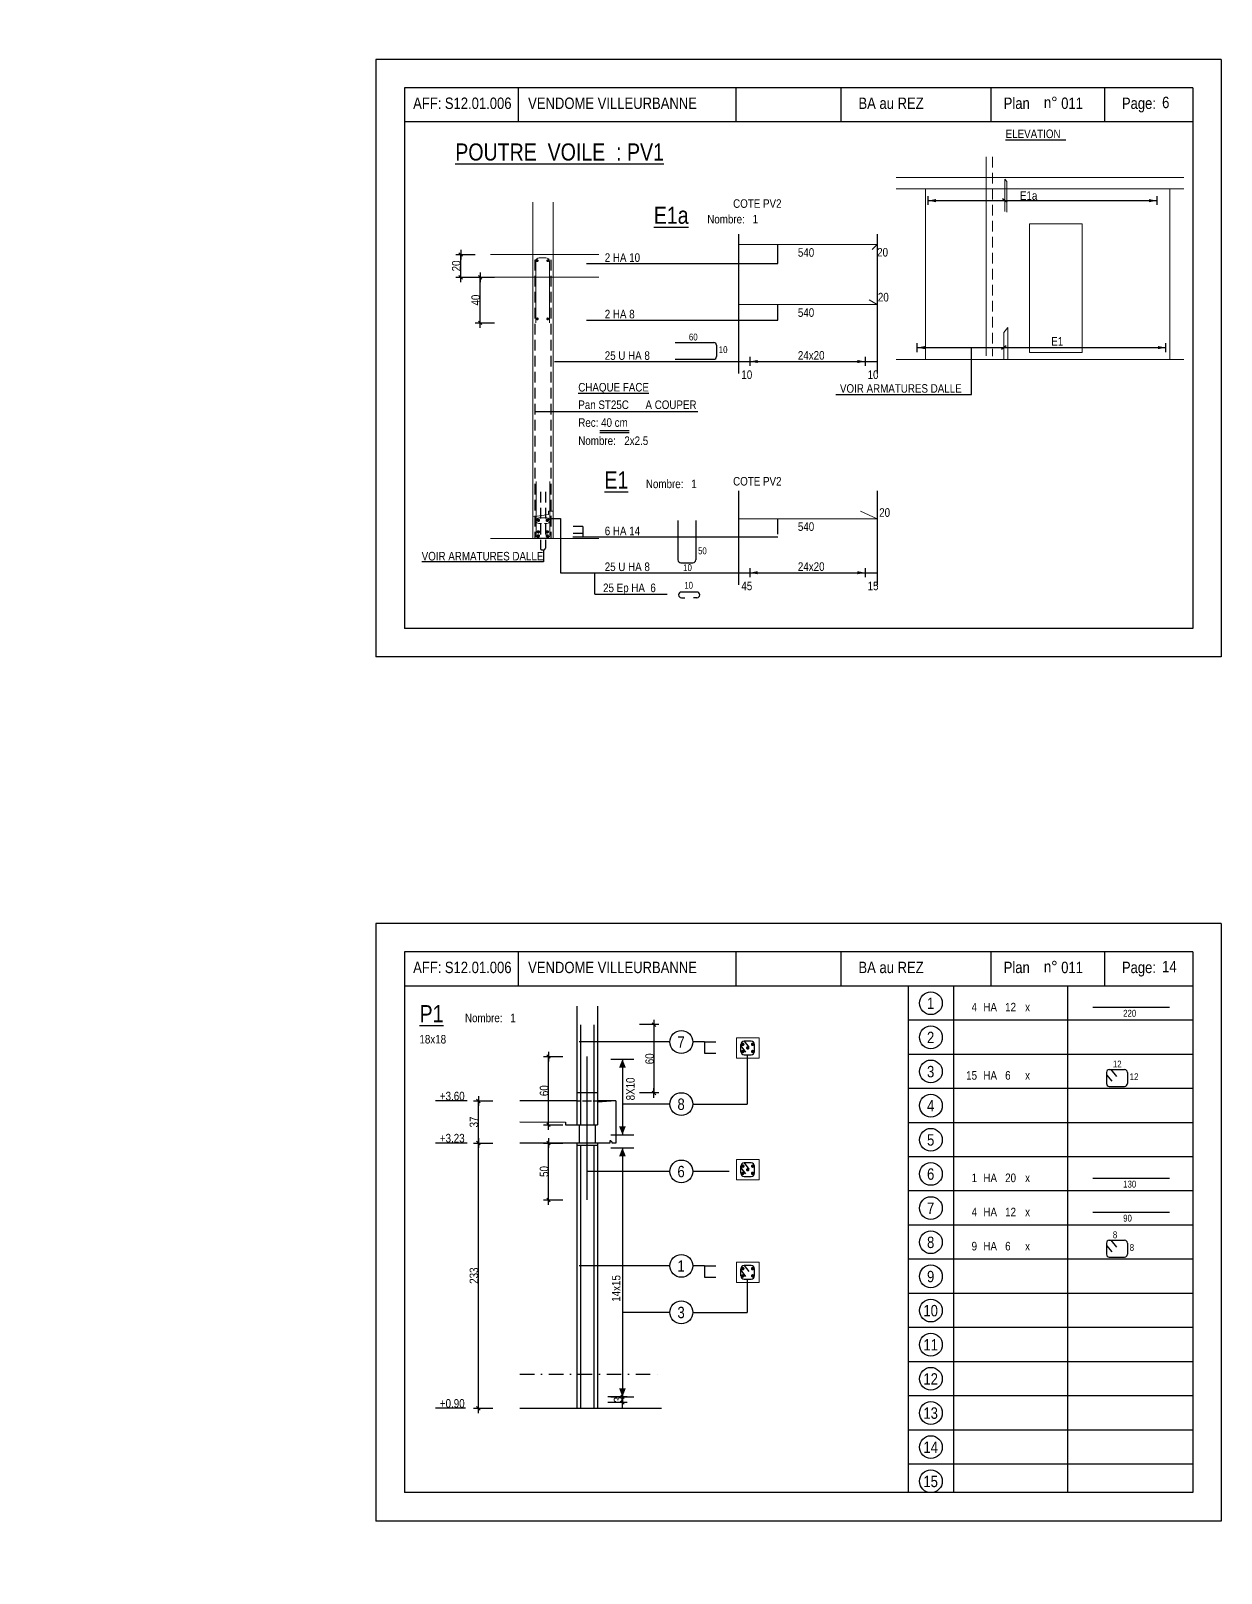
# Model space of a CAD drawing. Header units: metres. Extents: x -9927 to 45032, y -190416 to 12166.
# Drawn here: x -195 to 1897, y -85560 to -82850 of the extents above; entities that cross this region are included whole.
import ezdxf
from ezdxf.enums import TextEntityAlignment as Align

# ---------------------------------------------------------------- set-up
doc = ezdxf.new("R2010")
doc.units = ezdxf.units.M
doc.header["$PDMODE"] = 65
for name, pattern in [('CACHE2', [0.1875, 0.125, -0.0625]), ('CONTINU', [0]), ('INTERROMPU2', [9.525, 6.35, -3.175]), ('TIRETPTX2', [50.8, 25.4, -12.7, 0, -12.7])]:
    doc.linetypes.add(name, pattern=pattern)
for name, color, linetype in [('01_cote_gen', 4, 'Continuous'), ('01_fenetres', 171, 'Continuous'), ('01_linteaux', 3, 'Continuous'), ('01_murs_sup', 6, 'INTERROMPU2'), ('01_poch_murs', 251, 'Continuous'), ('01_sem', 42, 'Continuous'), ('01_texte', 230, 'Continuous'), ('AA_COTES', 2, 'Continuous')]:
    doc.layers.add(name, color=color, linetype=linetype)
doc.styles.add('ARIAL NA', font='ARIALN.TTF')
doc.styles.add('STYLE2', font='ARIALN.TTF')
doc.dimstyles.new('JB25', dxfattribs={"dimscale": 0.1, "dimtxt": 150, "dimasz": 17, "dimexe": 0.1, "dimexo": 0.1, "dimgap": 0.09, "dimtad": 1, "dimdec": 1, "dimlfac": 0.5, "dimdsep": 46, "dimtxsty": 'STYLE2', "dimblk1": 'BOND_G', "dimblk2": 'BOND_D', "dimsah": 1, "dimcen": 1.5, "dimdle": 0.01, "dimse1": 1, "dimse2": 1, "dimclrd": 4, "dimclre": 2, "dimclrt": 5, "dimadec": 0, "dimazin": 0, "dimtfac": 2.333333, "dimtdec": 1, "dimtix": 1, "dimtmove": 2, "dimatfit": 3, "dimldrblk": 'BOND_G', "dimfxl": 1, "dimtolj": 1, "dimtzin": 0, "dimarcsym": 0})

# ---------------------------------------------------------------- blocks, each defined once
blk = doc.blocks.new('BOND_G')
at = {"layer": 'AA_COTES', "color": 0}
for p, q in [((5, 0), (-5, 0)), ((1.8, 1.8), (-1.8, -1.8)), ((0, -5), (0, 15))]:
    blk.add_line(p, q, dxfattribs=at)
blk = doc.blocks.new('BOND_D')
at = {"layer": 'AA_COTES', "color": 0}
for p, q in [((5, 0), (-5, 0)), ((-1.8, -1.8), (1.8, 1.8)), ((0, 5), (0, -15))]:
    blk.add_line(p, q, dxfattribs=at)
blk = doc.blocks.new('*D761')
at = {"layer": '01_cote_gen', "color": 4, "linetype": 'Continuous', "lineweight": -2, "transparency": 16777216}
blk.add_line((594.6, -83361.8), (594.6, -83285.2), dxfattribs=at)
at = {"layer": 'DEFPOINTS', "color": 0, "linetype": 'Continuous', "lineweight": 0, "transparency": 16777216}
for p in [(594.6, -83283.5), (668.9, -83283.5), (674.4, -83363.5)]:
    blk.add_point(p, dxfattribs=at)
at = {"layer": '01_cote_gen', "color": 4, "linetype": 'Continuous', "lineweight": -2, "transparency": 16777216, "xscale": 1.7, "yscale": 1.7, "zscale": 1.7}
for name, p, rotation in [('BOND_D', (594.6, -83283.5), 90), ('BOND_G', (594.6, -83363.5), 270)]:
    blk.add_blockref(name, p, dxfattribs=dict(at, rotation=rotation))
at = {"layer": '01_cote_gen', "color": 5, "linetype": 'Continuous', "lineweight": 0, "transparency": 16777216, "insert": (586.9, -83323.5), "char_height": 15, "attachment_point": 5, "rotation": 90, "style": 'STYLE2'}
blk.add_mtext('\\A1;40', dxfattribs=at)
blk = doc.blocks.new('*D762')
at = {"layer": '01_cote_gen', "color": 4, "linetype": 'Continuous', "lineweight": -2, "transparency": 16777216}
blk.add_line((560.5, -83281.8), (560.5, -83245.2), dxfattribs=at)
at = {"layer": 'DEFPOINTS', "color": 0, "linetype": 'Continuous', "lineweight": 0, "transparency": 16777216}
for p in [(560.5, -83243.5), (636.1, -83243.5), (636.1, -83283.5)]:
    blk.add_point(p, dxfattribs=at)
at = {"layer": '01_cote_gen', "color": 4, "linetype": 'Continuous', "lineweight": -2, "transparency": 16777216, "xscale": 1.7, "yscale": 1.7, "zscale": 1.7}
for name, p, rotation in [('BOND_D', (560.5, -83243.5), 90), ('BOND_G', (560.5, -83283.5), 270)]:
    blk.add_blockref(name, p, dxfattribs=dict(at, rotation=rotation))
at = {"layer": '01_cote_gen', "color": 5, "linetype": 'Continuous', "lineweight": 0, "transparency": 16777216, "insert": (552.8, -83263.5), "char_height": 15, "attachment_point": 5, "rotation": 90, "style": 'STYLE2'}
blk.add_mtext('\\A1;20', dxfattribs=at)
blk = doc.blocks.new('*D780')
at = {"layer": '01_cote_gen', "color": 4, "linetype": 'Continuous', "lineweight": -2, "transparency": 16777216}
blk.add_line((591.5, -85268.9), (591.5, -84806.3), dxfattribs=at)
at = {"layer": 'DEFPOINTS', "color": 0, "linetype": 'Continuous', "lineweight": 0, "transparency": 16777216}
for p in [(591.5, -84804.6), (730.7, -84804.6), (857, -85270.6)]:
    blk.add_point(p, dxfattribs=at)
at = {"layer": '01_cote_gen', "color": 4, "linetype": 'Continuous', "lineweight": -2, "transparency": 16777216, "xscale": 1.7, "yscale": 1.7, "zscale": 1.7}
for name, p, rotation in [('BOND_D', (591.5, -84804.6), 90), ('BOND_G', (591.5, -85270.6), 270)]:
    blk.add_blockref(name, p, dxfattribs=dict(at, rotation=rotation))
at = {"layer": '01_cote_gen', "color": 5, "linetype": 'Continuous', "lineweight": 0, "transparency": 16777216, "insert": (583.8, -85037.6), "char_height": 15, "attachment_point": 5, "rotation": 90, "style": 'STYLE2'}
blk.add_mtext('\\A1;233', dxfattribs=at)
blk = doc.blocks.new('*D781')
at = {"layer": '01_cote_gen', "color": 4, "linetype": 'Continuous', "lineweight": -2, "transparency": 16777216}
blk.add_line((591.5, -84802.9), (591.5, -84732.3), dxfattribs=at)
at = {"layer": 'DEFPOINTS', "color": 0, "linetype": 'Continuous', "lineweight": 0, "transparency": 16777216}
for p in [(591.5, -84730.6), (679, -84730.6), (679, -84804.6)]:
    blk.add_point(p, dxfattribs=at)
at = {"layer": '01_cote_gen', "color": 4, "linetype": 'Continuous', "lineweight": -2, "transparency": 16777216, "xscale": 1.7, "yscale": 1.7, "zscale": 1.7}
for name, p, rotation in [('BOND_D', (591.5, -84730.6), 90), ('BOND_G', (591.5, -84804.6), 270)]:
    blk.add_blockref(name, p, dxfattribs=dict(at, rotation=rotation))
at = {"layer": '01_cote_gen', "color": 5, "linetype": 'Continuous', "lineweight": 0, "transparency": 16777216, "insert": (583.8, -84767.6), "char_height": 15, "attachment_point": 5, "rotation": 90, "style": 'STYLE2'}
blk.add_mtext('\\A1;37', dxfattribs=at)
blk = doc.blocks.new('*D782')
at = {"layer": '01_cote_gen', "color": 4, "linetype": 'Continuous', "lineweight": -2, "transparency": 16777216}
blk.add_line((844.7, -85252.3), (844.7, -85258.9), dxfattribs=at)
at = {"layer": 'DEFPOINTS', "color": 0, "linetype": 'Continuous', "lineweight": 0, "transparency": 16777216}
for p in [(837.9, -85250.6), (794.8, -85260.6), (844.7, -85260.6)]:
    blk.add_point(p, dxfattribs=at)
at = {"layer": '01_cote_gen', "color": 4, "linetype": 'Continuous', "lineweight": -2, "transparency": 16777216, "xscale": 1.7, "yscale": 1.7, "zscale": 1.7}
for name, p, rotation in [('BOND_G', (844.7, -85250.6), 90), ('BOND_D', (844.7, -85260.6), 270)]:
    blk.add_blockref(name, p, dxfattribs=dict(at, rotation=rotation))
at = {"layer": '01_cote_gen', "color": 5, "linetype": 'Continuous', "lineweight": 0, "transparency": 16777216, "insert": (837, -85255.6), "char_height": 15, "attachment_point": 5, "rotation": 90, "style": 'STYLE2'}
blk.add_mtext('\\A1;3', dxfattribs=at)
blk = doc.blocks.new('*D783')
at = {"layer": '01_cote_gen', "color": 4, "linetype": 'Continuous', "lineweight": -2, "transparency": 16777216}
blk.add_line((714.7, -84902.9), (714.7, -84806.3), dxfattribs=at)
at = {"layer": 'DEFPOINTS', "color": 0, "linetype": 'Continuous', "lineweight": 0, "transparency": 16777216}
for p in [(714.7, -84804.6), (753.2, -84804.6), (746.4, -84904.6)]:
    blk.add_point(p, dxfattribs=at)
at = {"layer": '01_cote_gen', "color": 4, "linetype": 'Continuous', "lineweight": -2, "transparency": 16777216, "xscale": 1.7, "yscale": 1.7, "zscale": 1.7}
for name, p, rotation in [('BOND_D', (714.7, -84804.6), 90), ('BOND_G', (714.7, -84904.6), 270)]:
    blk.add_blockref(name, p, dxfattribs=dict(at, rotation=rotation))
at = {"layer": '01_cote_gen', "color": 5, "linetype": 'Continuous', "lineweight": 0, "transparency": 16777216, "insert": (707.1, -84854.6), "char_height": 15, "attachment_point": 5, "rotation": 90, "style": 'STYLE2'}
blk.add_mtext('\\A1;50', dxfattribs=at)
blk = doc.blocks.new('*D784')
at = {"layer": '01_cote_gen', "color": 4, "linetype": 'Continuous', "lineweight": -2, "transparency": 16777216}
blk.add_line((714.7, -84770.9), (714.7, -84654.3), dxfattribs=at)
at = {"layer": 'DEFPOINTS', "color": 0, "linetype": 'Continuous', "lineweight": 0, "transparency": 16777216}
for p in [(714.7, -84652.6), (782.8, -84652.6), (777.8, -84772.6)]:
    blk.add_point(p, dxfattribs=at)
at = {"layer": '01_cote_gen', "color": 4, "linetype": 'Continuous', "lineweight": -2, "transparency": 16777216, "xscale": 1.7, "yscale": 1.7, "zscale": 1.7}
for name, p, rotation in [('BOND_D', (714.7, -84652.6), 90), ('BOND_G', (714.7, -84772.6), 270)]:
    blk.add_blockref(name, p, dxfattribs=dict(at, rotation=rotation))
at = {"layer": '01_cote_gen', "color": 5, "linetype": 'Continuous', "lineweight": 0, "transparency": 16777216, "insert": (707.1, -84712.6), "char_height": 15, "attachment_point": 5, "rotation": 90, "style": 'STYLE2'}
blk.add_mtext('\\A1;60', dxfattribs=at)
blk = doc.blocks.new('*D785')
at = {"layer": '01_cote_gen', "color": 4, "linetype": 'Continuous', "lineweight": -2, "transparency": 16777216}
blk.add_line((900.1, -84598.3), (900.1, -84714.9), dxfattribs=at)
at = {"layer": 'DEFPOINTS', "color": 0, "linetype": 'Continuous', "lineweight": 0, "transparency": 16777216}
for p in [(821.5, -84596.6), (827.8, -84716.6), (900.1, -84716.6)]:
    blk.add_point(p, dxfattribs=at)
at = {"layer": '01_cote_gen', "color": 4, "linetype": 'Continuous', "lineweight": -2, "transparency": 16777216, "xscale": 1.7, "yscale": 1.7, "zscale": 1.7}
for name, p, rotation in [('BOND_G', (900.1, -84596.6), 90), ('BOND_D', (900.1, -84716.6), 270)]:
    blk.add_blockref(name, p, dxfattribs=dict(at, rotation=rotation))
at = {"layer": '01_cote_gen', "color": 5, "linetype": 'Continuous', "lineweight": 0, "transparency": 16777216, "insert": (892.5, -84656.6), "char_height": 15, "attachment_point": 5, "rotation": 90, "style": 'STYLE2'}
blk.add_mtext('\\A1;60', dxfattribs=at)
blk = doc.blocks.new('*D1681')
at = {"layer": '01_poch_murs', "color": 4, "lineweight": -2, "transparency": 16777216}
blk.add_line((-184.6, 82.3), (-158, 82.3), dxfattribs=at)
at = {"layer": 'DEFPOINTS', "color": 0, "lineweight": 0, "transparency": 16777216}
for p in [(-156.3, 82.3), (-186.3, 0), (-156.3, -170313.1)]:
    blk.add_point(p, dxfattribs=at)
at = {"layer": '01_poch_murs', "color": 4, "lineweight": -2, "transparency": 16777216, "xscale": 1.7, "yscale": 1.7, "zscale": 1.7, "rotation": 180}
blk.add_blockref('BOND_G', (-186.3, 82.3), dxfattribs=at)
at = {"layer": '01_poch_murs', "color": 4, "lineweight": -2, "transparency": 16777216, "xscale": 1.7, "yscale": 1.7, "zscale": 1.7}
blk.add_blockref('BOND_D', (-156.3, 82.3), dxfattribs=at)
at = {"layer": '01_poch_murs', "color": 5, "transparency": 16777216, "insert": (-171.3, 90), "char_height": 15, "attachment_point": 5, "style": 'STYLE2'}
blk.add_mtext('\\A1;15', dxfattribs=at)

msp = doc.modelspace()

# ---------------------------------------------------------------- linework, layer by layer
at = {"layer": '01_cote_gen', "color": 5, "linetype": 'Continuous', "lineweight": 0}
msp.add_line((1483.78, -83071.55), (1483.78, -83421.34), dxfattribs=at)
at = {"layer": '01_cote_gen', "color": 5, "linetype": 'CACHE2', "lineweight": 0, "ltscale": 150}
msp.add_line((1494.93, -83071.55), (1494.93, -83421.82), dxfattribs=at)
at = {"layer": '01_fenetres', "ltscale": 30}
for p, q in [((461.67, -82950.51), (461.67, -83900.51)), ((1846.67, -82950.51), (461.67, -82950.51)), ((661.67, -82950.51), (661.67, -83010.51)), ((1044.17, -82950.51), (1044.17, -83010.51)), ((1228.43, -82950.51), (1228.43, -83010.51)), ((1492.53, -83010.51), (1492.53, -82950.51)), ((1692.53, -83010.51), (1692.53, -82950.51)), ((1846.67, -82950.51), (1846.67, -83900.51)), ((1846.67, -83010.51), (461.67, -83010.51)), ((1846.67, -83900.51), (461.67, -83900.51)), ((461.67, -84468.86), (461.67, -85418.86)), ((461.67, -84468.86), (461.67, -85418.86)), ((461.67, -84468.86), (461.67, -85418.86)), ((1846.67, -84468.86), (461.67, -84468.86)), ((661.67, -84468.86), (661.67, -84528.86)), ((1044.17, -84468.86), (1044.17, -84528.86)), ((1228.43, -84468.86), (1228.43, -84528.86)), ((1492.53, -84528.86), (1492.53, -84468.86)), ((1692.53, -84528.86), (1692.53, -84468.86)), ((1846.67, -84468.86), (1846.67, -85418.86)), ((1846.67, -84528.86), (461.67, -84528.86)), ((1846.67, -85418.86), (461.67, -85418.86))]:
    msp.add_line(p, q, dxfattribs=at)
at = {"layer": '01_linteaux', "linetype": 'Continuous'}
for p, q in [((937.45, -83397.94), (1005.03, -83397.94)), ((1010.03, -83402.94), (1010.03, -83422.56)), ((937.45, -83427.56), (1005.03, -83427.56)), ((942.28, -83710.67), (942.28, -83780.04)), ((973.6, -83710.67), (973.6, -83780.04)), ((947.28, -83785.04), (968.6, -83785.04)), ((975.64, -83836.49), (948.24, -83836.49)), ((948.24, -83846.49), (954.28, -83846.49)), ((975.64, -83846.49), (969.44, -83846.49)), ((1671.44, -84566.1), (1805.75, -84566.1)), ((1695.12, -84680.39), (1695.12, -84700)), ((1700.12, -84675.39), (1727.02, -84675.39)), ((1702.81, -84675.39), (1712.78, -84687.7)), ((1732.02, -84680.39), (1732.02, -84700)), ((1695.12, -84684.53), (1704.31, -84695.87)), ((1700.12, -84705), (1727.02, -84705)), ((1671.44, -84866.34), (1805.75, -84866.34)), ((1671.44, -84926.1), (1805.75, -84926.1)), ((1695.12, -84980.39), (1695.12, -85000)), ((1700.12, -84975.39), (1727.02, -84975.39)), ((1702.81, -84975.39), (1712.78, -84987.7)), ((1732.02, -84980.39), (1732.02, -85000)), ((1695.12, -84984.53), (1704.31, -84995.87)), ((1700.12, -85005), (1727.02, -85005))]:
    msp.add_line(p, q, dxfattribs=at)
at = {"layer": '01_linteaux'}
for p, q in [((764.81, -84564.28), (764.81, -84716.64)), ((800.81, -84564.28), (800.81, -84716.64)), ((770.8, -84596.64), (770.8, -84772.64)), ((794.45, -84596.64), (794.45, -84772.64)), ((764.81, -84730.64), (664.56, -84730.64)), ((832.81, -84730.64), (800.81, -84730.64)), ((768.81, -84772.64), (768.81, -84804.64)), ((796.81, -84772.64), (796.81, -84804.64)), ((764.81, -84804.64), (764.81, -85270.64)), ((800.81, -84808.64), (764.81, -84808.64)), ((771.26, -84810.31), (771.26, -85270.64)), ((794.19, -84810.31), (794.19, -85270.64)), ((800.81, -84804.64), (800.81, -85270.64)), ((664.56, -85270.64), (913.54, -85270.64))]:
    msp.add_line(p, q, dxfattribs=at)
at = {"layer": '01_linteaux', "linetype": 'TIRETPTX2'}
msp.add_line((664.56, -85210.64), (913.54, -85210.64), dxfattribs=at)
at = {"layer": '01_linteaux', "linetype": 'Continuous'}
for centre, start, end in [((1005.03, -83402.94), 0, 90), ((1005.03, -83422.56), 270, 0), ((947.28, -83780.04), 180, 270), ((968.6, -83780.04), 270, 0), ((948.24, -83841.49), 90, 180), ((948.24, -83841.49), 180, 270), ((975.64, -83841.49), 0, 90), ((975.64, -83841.49), 270, 0), ((1700.12, -84680.39), 90, 180), ((1727.02, -84680.39), 0, 90), ((1700.12, -84700), 180, 270), ((1727.02, -84700), 270, 0), ((1700.12, -84980.39), 90, 180), ((1727.02, -84980.39), 0, 90), ((1700.12, -85000), 180, 270), ((1727.02, -85000), 270, 0)]:
    msp.add_arc(centre, 5, start, end, dxfattribs=at)
at = {"layer": '01_murs_sup', "linetype": 'CONTINU', "ltscale": 2}
for p, q in [((782.81, -84904.64), (782.81, -84652.64)), ((764.81, -84716.64), (764.81, -84772.64)), ((800.81, -84716.64), (764.81, -84716.64)), ((800.81, -84716.64), (800.81, -84772.64)), ((832.81, -84730.64), (800.81, -84732.64)), ((832.81, -84730.64), (832.81, -84804.64)), ((664.56, -84767.07), (744.81, -84768.15)), ((744.81, -84768.15), (744.81, -84772.64)), ((744.81, -84772.64), (800.81, -84772.64)), ((822.81, -84804.64), (664.56, -84804.64)), ((822.81, -84800.64), (822.81, -84804.64)), ((832.81, -84804.64), (826.81, -84804.64))]:
    msp.add_line(p, q, dxfattribs=at)
at = {"layer": '01_murs_sup', "color": 2}
msp.add_line((764.81, -84730.64), (800.81, -84730.64), dxfattribs=at)
at = {"layer": '01_murs_sup', "linetype": 'CONTINU', "ltscale": 2}
msp.add_arc((822.81, -84804.64), 4, 0, 90, dxfattribs=at)
at = {"layer": '01_sem', "color": 2, "lineweight": 0, "ltscale": 7}
for p, q in [((1325.38, -83107.89), (1831.32, -83107.89)), ((1516.38, -83110.98), (1516.38, -83167.64)), ((1516.38, -83110.98), (1519.92, -83115.21)), ((1325.38, -83127.89), (1831.32, -83127.89)), ((1377.28, -83127.89), (1377.28, -83427.89)), ((1519.92, -83115.21), (1519.92, -83169.13)), ((1806.23, -83127.89), (1806.23, -83427.89)), ((686.99, -83151.33), (686.99, -83742.18)), ((722.99, -83151.33), (722.99, -83742.18)), ((1560.14, -83415.48), (1560.14, -83189.56)), ((1560.14, -83189.56), (1652.64, -83189.56)), ((1652.64, -83189.56), (1652.64, -83415.48)), ((612.95, -83243.5), (802.94, -83243.5)), ((1048.87, -83225.87), (1292.35, -83225.87)), ((1292.35, -83225.87), (1283.33, -83234.78)), ((692.28, -83255.11), (692.28, -83363.5)), ((710.28, -83249.11), (698.28, -83249.11)), ((716.28, -83255.11), (716.28, -83363.5)), ((612.95, -83283.5), (802.94, -83283.5)), ((1292.35, -83331.46), (1278.28, -83322.78)), ((1048.87, -83331.46), (1292.35, -83331.46)), ((1514.72, -83380.4), (1522, -83371.69)), ((1514.72, -83427.44), (1514.72, -83380.4)), ((1522, -83427.89), (1522, -83371.69)), ((1325.38, -83427.89), (1831.32, -83427.89)), ((1560.14, -83415.48), (1652.64, -83415.48)), ((692.99, -83642.18), (692.99, -83736.68)), ((716.99, -83642.18), (716.99, -83736.68)), ((686.99, -83704.18), (714.99, -83700.18)), ((697.99, -83706.11), (711.99, -83706.11)), ((714.99, -83694.18), (722.99, -83694.18)), ((714.99, -83694.18), (714.99, -83700.18)), ((1048.87, -83707.59), (1292.35, -83707.59)), ((1292.35, -83707.59), (1263.03, -83694.25)), ((697.99, -83716.11), (702.58, -83716.11)), ((711.99, -83716.11), (707.74, -83716.11)), ((612.95, -83742.18), (802.94, -83742.18)), ((629.57, -83742.18), (781.87, -83742.18)), ((697.99, -83741.68), (711.99, -83741.68)), ((1084.85, -84619.46), (1044.85, -84619.47)), ((1084.85, -84619.46), (1044.85, -84619.47)), ((1044.85, -84655.47), (1044.85, -84619.47)), ((1044.85, -84655.47), (1044.85, -84619.47)), ((1084.85, -84655.47), (1084.85, -84619.46)), ((1044.85, -84655.47), (1084.85, -84655.47)), ((1044.85, -84655.47), (1084.85, -84655.47)), ((1044.85, -84869.52), (1044.85, -84833.52)), ((1084.85, -84833.52), (1044.85, -84833.52)), ((1044.85, -84869.52), (1044.85, -84833.52)), ((1084.85, -84833.52), (1044.85, -84833.52)), ((1084.85, -84869.52), (1084.85, -84833.52)), ((1044.85, -84869.52), (1084.85, -84869.52)), ((1044.85, -84869.52), (1084.85, -84869.52)), ((1044.85, -85049.64), (1044.85, -85013.64)), ((1084.85, -85013.64), (1044.85, -85013.64)), ((1044.85, -85049.64), (1044.85, -85013.64)), ((1084.85, -85013.64), (1044.85, -85013.64)), ((1084.85, -85049.64), (1084.85, -85013.64)), ((1044.85, -85049.64), (1084.85, -85049.64)), ((1044.85, -85049.64), (1084.85, -85049.64))]:
    msp.add_line(p, q, dxfattribs=at)
at = {"layer": '01_sem', "color": 2, "lineweight": 0, "ltscale": 7, "flags": 128}
for points, const_width in [([(695.11, -83252.99, -1), (695.11, -83255.49, -1)], 2.5), ([(713.45, -83252.99, 1), (713.45, -83255.49, 1)], 2.5), ([(695.11, -83355.27, -1), (695.11, -83357.77, -1)], 2.5), ([(713.45, -83355.27, 1), (713.45, -83357.77, 1)], 2.5), ([(695.51, -83710.42, 1), (698.51, -83710.42, 1)], 3), ([(711.15, -83710.42, 1), (714.15, -83710.42, 1)], 3), ([(695.51, -83730.75, 1), (698.51, -83730.75, 1)], 3), ([(695.51, -83737.83, 1), (698.51, -83737.83, 1)], 3), ([(711.15, -83730.75, 1), (714.15, -83730.75, 1)], 3), ([(711.15, -83737.83, 1), (714.15, -83737.83, 1)], 3)]:
    msp.add_lwpolyline(points, format="xyb", close=True, dxfattribs=dict(at, const_width=const_width))
at = {"layer": '01_sem', "color": 2, "lineweight": 0, "ltscale": 7}
for centre, radius, start, end in [((698.28, -83255.11), 6, 90, 180), ((710.28, -83255.11), 6, 0, 90), ((697.99, -83711.11), 5, 90, 180), ((711.99, -83711.11), 5, 0, 90), ((697.99, -83711.11), 5, 180, 270), ((711.99, -83711.11), 5, 270, 0), ((697.99, -83736.68), 5, 180, 270), ((711.99, -83736.68), 5, 270, 0)]:
    msp.add_arc(centre, radius, start, end, dxfattribs=at)
at = {"layer": '01_texte', "ltscale": 30}
for p, q in [((411.67, -82900.51), (411.67, -83950.51)), ((1896.67, -82900.51), (411.67, -82900.51)), ((1896.67, -82900.51), (1896.67, -83950.51)), ((1381.55, -83140.74), (1381.55, -83156.38)), ((1381.55, -83148.8), (1783.49, -83148.8)), ((1520.52, -83152.11), (1512.25, -83145.49)), ((1783.49, -83140.74), (1783.49, -83156.38)), ((1048.87, -83207.93), (1048.87, -83452.56)), ((1292.35, -83207.93), (1292.35, -83452.56)), ((1117.88, -83259.28), (1117.88, -83225.87)), ((781.47, -83259.28), (1117.88, -83259.28)), ((1117.88, -83358.56), (1117.88, -83331.46)), ((781.47, -83358.56), (1117.88, -83358.56)), ((1362.65, -83415.05), (1362.65, -83399.41)), ((1362.65, -83406.99), (1799.7, -83406.99)), ((1458.2, -83489.29), (1458.2, -83406.99)), ((1518.86, -83403.68), (1510.58, -83410.3)), ((1799.7, -83415.05), (1799.7, -83399.41)), ((725.05, -83431.41), (1292.35, -83431.41)), ((1068.59, -83423.35), (1068.59, -83438.99)), ((1271.26, -83423.35), (1271.26, -83438.99)), ((1219.4, -83489.29), (1458.2, -83489.29)), ((1048.87, -83658.41), (1048.87, -83823.69)), ((1292.35, -83658.41), (1292.35, -83823.69)), ((716.99, -83707.15), (736.16, -83707.15)), ((736.16, -83707.15), (736.16, -83802.55)), ((1117.88, -83734.69), (1117.88, -83707.59)), ((775.31, -83721.15), (757.95, -83721.15)), ((775.31, -83733.56), (757.95, -83733.56)), ((775.31, -83721.15), (775.31, -83739.58)), ((706.29, -83762.24), (706.29, -83783.46)), ((706.29, -83762.24), (706.29, -83783.46)), ((757.53, -83739.58), (1117.88, -83739.58)), ((706.29, -83783.46), (492.5, -83783.46)), ((736.16, -83802.55), (1292.35, -83802.55)), ((796.48, -83840.04), (796.48, -83802.55)), ((1068.59, -83794.49), (1068.59, -83810.13)), ((1271.26, -83794.49), (1271.26, -83810.13)), ((796.48, -83840.04), (923.32, -83840.04)), ((1896.67, -83950.51), (411.67, -83950.51)), ((1896.67, -84418.86), (411.67, -84418.86)), ((411.67, -84418.86), (411.67, -85468.86)), ((1896.67, -84418.86), (1896.67, -85468.86)), ((1896.67, -84418.86), (1896.67, -85468.86)), ((1346.67, -84528.86), (1346.67, -85418.86)), ((1426.67, -84528.86), (1426.67, -85418.86)), ((1626.67, -84528.86), (1626.67, -85418.86)), ((1846.67, -84588.86), (1346.67, -84588.86)), ((1070.85, -84625.46), (1058.85, -84625.46)), ((1058.85, -84625.46), (1066.85, -84636.19)), ((824.54, -84656.96), (864.86, -84656.96)), ((844.7, -84656.96), (844.7, -84790.28)), ((1052.85, -84643.47), (1052.85, -84631.46)), ((1052.85, -84634.02), (1060.85, -84644.75)), ((1058.85, -84649.47), (1070.85, -84649.47)), ((1076.85, -84643.47), (1076.85, -84631.46)), ((1846.67, -84648.86), (1346.67, -84648.86)), ((1846.67, -84708.86), (1346.67, -84708.86)), ((824.54, -84790.28), (864.86, -84790.28)), ((1846.67, -84768.86), (1346.67, -84768.86)), ((824.54, -84812.79), (864.86, -84812.79)), ((844.7, -84812.79), (844.7, -85257.51)), ((844.7, -84812.79), (844.7, -85101.68)), ((1052.85, -84857.52), (1052.85, -84845.52)), ((1070.85, -84839.52), (1058.85, -84839.52)), ((1058.85, -84839.52), (1066.85, -84850.25)), ((1076.85, -84857.52), (1076.85, -84845.52)), ((1846.67, -84828.86), (1346.67, -84828.86)), ((1052.85, -84848.07), (1060.85, -84858.8)), ((1058.85, -84863.52), (1070.85, -84863.52)), ((1846.67, -84888.86), (1346.67, -84888.86)), ((1846.67, -84948.86), (1346.67, -84948.86)), ((1846.67, -85008.86), (1346.67, -85008.86)), ((1052.85, -85037.64), (1052.85, -85025.64)), ((1052.85, -85028.19), (1060.85, -85038.92)), ((1070.85, -85019.64), (1058.85, -85019.64)), ((1058.85, -85019.64), (1066.85, -85030.37)), ((1076.85, -85037.64), (1076.85, -85025.64)), ((1058.85, -85043.64), (1070.85, -85043.64)), ((1846.67, -85068.86), (1346.67, -85068.86)), ((1846.67, -85128.86), (1346.67, -85128.86)), ((1846.67, -85188.86), (1346.67, -85188.86)), ((824.54, -85250.64), (864.86, -85250.64)), ((1846.67, -85248.86), (1346.67, -85248.86)), ((1846.67, -85308.86), (1346.67, -85308.86)), ((1846.67, -85368.86), (1346.67, -85368.86)), ((1896.67, -85468.86), (411.67, -85468.86))]:
    msp.add_line(p, q, dxfattribs=at)
at = {"layer": '01_texte', "linetype": 'CACHE2', "ltscale": 150}
for p, q in [((690.99, -83252.48), (690.99, -83742.18)), ((718.99, -83252.48), (718.99, -83742.18)), ((700.46, -83660.4), (700.46, -83759.24)), ((709.29, -83660.4), (709.29, -83759.24)), ((703.46, -83762.24), (706.29, -83762.24))]:
    msp.add_line(p, q, dxfattribs=at)
at = {"layer": '01_texte'}
for p, q in [((690.99, -83518.99), (977.01, -83518.99)), ((856.47, -83553.18), (804.71, -83553.18)), ((856.47, -83556.48), (804.71, -83556.48)), ((928.16, -84627.06), (768.41, -84627.06)), ((988.63, -84627.06), (968.16, -84627.06)), ((988.63, -84627.06), (988.63, -84646.83)), ((988.63, -84627.06), (1008.64, -84627.06)), ((988.63, -84646.83), (1008.64, -84646.83)), ((1064.06, -84649.47), (1064.06, -84736.12)), ((571.64, -84730.64), (516.05, -84730.64)), ((928.16, -84736.12), (846.3, -84736.12)), ((968.16, -84736.12), (1064.06, -84736.12)), ((571.64, -84804.64), (516.05, -84804.64)), ((928.16, -84854.46), (782.81, -84854.46)), ((1032.03, -84854.46), (968.16, -84854.46)), ((928.16, -85020.42), (768.41, -85020.42)), ((988.63, -85020.42), (968.16, -85020.42)), ((988.63, -85020.42), (988.63, -85040.19)), ((988.63, -85020.42), (1008.64, -85020.42)), ((988.63, -85040.19), (1008.64, -85040.19)), ((1064.06, -85045.06), (1064.06, -85102.08)), ((928.16, -85102.08), (846.3, -85102.08)), ((968.16, -85102.08), (1064.06, -85102.08)), ((568.9, -85270.64), (516.05, -85270.64))]:
    msp.add_line(p, q, dxfattribs=at)
at = {"layer": '01_texte', "ltscale": 30, "const_width": 3, "flags": 128}
for points in [[(1057.78, -84631.17, -1), (1054.78, -84631.17, -1)], [(1071.91, -84631.17, 1), (1074.91, -84631.17, 1)], [(1057.78, -84643.77, 1), (1054.78, -84643.77, 1)], [(1066.35, -84637.47, -1), (1063.35, -84637.47, -1)], [(1071.91, -84643.77, -1), (1074.91, -84643.77, -1)], [(1057.78, -84845.22, -1), (1054.78, -84845.22, -1)], [(1071.91, -84845.22, 1), (1074.91, -84845.22, 1)], [(1057.78, -84857.82, 1), (1054.78, -84857.82, 1)], [(1066.35, -84851.52, -1), (1063.35, -84851.52, -1)], [(1071.91, -84857.82, -1), (1074.91, -84857.82, -1)], [(1057.78, -85025.34, -1), (1054.78, -85025.34, -1)], [(1057.78, -85037.94, 1), (1054.78, -85037.94, 1)], [(1071.91, -85025.34, 1), (1074.91, -85025.34, 1)], [(1071.91, -85037.94, -1), (1074.91, -85037.94, -1)]]:
    msp.add_lwpolyline(points, format="xyb", close=True, dxfattribs=at)
at = {"layer": '01_texte'}
for centre in [(1386.67, -84558.86), (1386.67, -84618.86), (948.16, -84627.06), (1386.67, -84678.86), (948.16, -84736.12), (1386.67, -84738.86), (1386.67, -84798.86), (948.16, -84854.46), (1386.67, -84858.86), (1386.67, -84918.86), (1386.67, -84978.86), (948.16, -85020.42), (1386.67, -85038.86), (948.16, -85102.08), (1386.67, -85098.86), (1386.67, -85158.86), (1386.67, -85218.86), (1386.67, -85278.86), (1386.67, -85338.86), (1386.67, -85398.86)]:
    msp.add_circle(centre, 20, dxfattribs=at)
at = {"layer": '01_texte', "linetype": 'CACHE2', "ltscale": 150}
for centre, start, end in [((703.46, -83759.24), 180, 270), ((706.29, -83759.24), 270, 0)]:
    msp.add_arc(centre, 3, start, end, dxfattribs=at)
at = {"layer": '01_texte', "ltscale": 30}
for centre, start, end in [((1058.85, -84631.46), 90.00091, 180), ((1070.85, -84631.46), 0, 90.00091), ((1058.85, -84643.47), 180, 270), ((1070.85, -84643.47), 270, 0), ((1058.85, -84845.52), 90.00091, 180), ((1070.85, -84845.52), 0, 90.00091), ((1058.85, -84857.52), 180, 270), ((1070.85, -84857.52), 270, 0), ((1058.85, -85025.64), 90.00091, 180), ((1070.85, -85025.64), 0, 90.00091), ((1058.85, -85037.64), 180, 270), ((1070.85, -85037.64), 270, 0)]:
    msp.add_arc(centre, 6, start, end, dxfattribs=at)
for points in [[(1381.55, -83148.8), (1395.37, -83146.04), (1395.37, -83148.8)], [(1381.55, -83148.8), (1395.37, -83151.55), (1395.37, -83148.8)], [(1783.49, -83148.8), (1769.66, -83146.04), (1769.66, -83148.8)], [(1783.49, -83148.8), (1769.66, -83151.55), (1769.66, -83148.8)], [(1362.65, -83406.99), (1376.48, -83404.24), (1376.48, -83406.99)], [(1362.65, -83406.99), (1376.48, -83409.74), (1376.48, -83406.99)], [(1799.7, -83406.99), (1785.88, -83404.24), (1785.88, -83406.99)], [(1799.7, -83406.99), (1785.88, -83409.74), (1785.88, -83406.99)], [(1068.59, -83431.41), (1082.41, -83428.66), (1082.41, -83431.41)], [(1068.59, -83431.41), (1082.41, -83434.17), (1082.41, -83431.41)], [(1271.26, -83431.41), (1257.44, -83428.66), (1257.44, -83431.41)], [(1271.26, -83431.41), (1257.44, -83434.17), (1257.44, -83431.41)], [(1068.59, -83802.55), (1082.41, -83799.79), (1082.41, -83802.55)], [(1068.59, -83802.55), (1082.41, -83805.3), (1082.41, -83802.55)], [(1271.26, -83802.55), (1257.44, -83799.79), (1257.44, -83802.55)], [(1271.26, -83802.55), (1257.44, -83805.3), (1257.44, -83802.55)], [(844.7, -84656.96), (838.8, -84672.03), (844.7, -84672.03)], [(844.7, -84656.96), (850.6, -84672.03), (844.7, -84672.03)], [(844.7, -84790.28), (838.8, -84775.21), (844.7, -84775.21)], [(844.7, -84790.28), (850.6, -84775.21), (844.7, -84775.21)], [(844.7, -84812.79), (838.8, -84827.86), (844.7, -84827.86)], [(844.7, -84812.79), (850.6, -84827.86), (844.7, -84827.86)], [(844.7, -85250.76), (838.8, -85235.69), (844.7, -85235.69)], [(844.7, -85250.76), (850.6, -85235.69), (844.7, -85235.69)]]:
    msp.add_solid(points, dxfattribs=at)

# ---------------------------------------------------------------- texts
at = {"layer": '01_texte'}
for s, height, style, p in [('AFF:', 20, 'STYLE2', (476.96, -82987.66)), ('S12.01.006', 20, 'STYLE2', (532.63, -82987.66)), ('VENDOME VILLEURBANNE', 20, 'STYLE2', (679.01, -82987.66)), ('BA au REZ', 20, 'STYLE2', (1259.37, -82987.66)), ('Plan', 20, 'STYLE2', (1514.58, -82987.66)), ('n%%D', 20, 'STYLE2', (1585.26, -82986.22)), ('011', 20, 'STYLE2', (1615.61, -82987.66)), ('Page:', 20, 'STYLE2', (1722.25, -82987.66)), ('6', 20, 'STYLE2', (1792.93, -82986.22)), ('%%UELEVATION  ', 15, 'STYLE2', (1518.04, -83038.87)), ('E1a', 15, 'STYLE2', (1543.13, -83147.44)), ('%%UE1a', 30, 'STYLE2', (899.8, -83189.42)), ('COTE PV2', 15, 'STYLE2', (1039.18, -83161.37)), ('Nombre:', 15, 'STYLE2', (993.77, -83188.79)), ('1', 15, 'STYLE2', (1073.39, -83188.79)), ('2 HA 10', 15, 'STYLE2', (813.6, -83256.32)), ('540', 15, 'STYLE2', (1152.97, -83247.32)), ('20', 15, 'STYLE2', (1292.27, -83246.9)), ('20', 15, 'STYLE2', (1293.53, -83325.87)), ('2 HA 8', 15, 'STYLE2', (813.6, -83355.61)), ('540', 15, 'STYLE2', (1152.97, -83352.91)), ('60', 12, 'STYLE2', (961.51, -83394.39)), ('10', 12, 'STYLE2', (1014.02, -83416.6)), ('E1 ', 15, 'STYLE2', (1598.14, -83403.58)), ('25 U HA 8', 15, 'STYLE2', (813.6, -83428.46)), ('24x20', 15, 'STYLE2', (1152.97, -83428.12)), ('10', 15, 'STYLE2', (1053.65, -83462.06)), ('10', 15, 'STYLE2', (1275.5, -83462.06)), ('%%UCHAQUE FACE', 15, 'STYLE2', (767.13, -83484.09)), ('VOIR ARMATURES DALLE', 15, 'STYLE2', (1226.89, -83486.25)), ('Pan ST25C', 15, 'STYLE2', (767.13, -83514.88)), ('A COUPER', 15, 'STYLE2', (885.16, -83514.88)), ('Rec: 40 cm', 15, 'STYLE2', (767.13, -83546.16)), ('Nombre:', 15, 'STYLE2', (767.13, -83578.07)), ('2x2.5', 15, 'STYLE2', (847.98, -83578.07)), ('%%UE1', 30, 'STYLE2', (812.96, -83654.57)), ('Nombre:', 15, 'STYLE2', (885.92, -83653.94)), ('1', 15, 'STYLE2', (965.55, -83653.94)), ('COTE PV2', 15, 'STYLE2', (1039.18, -83649.32)), ('20', 15, 'STYLE2', (1295.82, -83704.26)), ('6 HA 14', 15, 'STYLE2', (813.6, -83736.63)), ('540', 15, 'STYLE2', (1152.97, -83729.03)), ('50', 12, 'STYLE2', (977.59, -83770.07)), ('VOIR ARMATURES DALLE', 15, 'STYLE2', (491.96, -83780.95)), ('25 U HA 8', 15, 'STYLE2', (813.6, -83799.59)), ('10', 12, 'STYLE2', (951.41, -83799.58)), ('24x20', 15, 'STYLE2', (1152.97, -83799.25)), ('25 Ep HA  6', 15, 'STYLE2', (810.67, -83836.59)), ('10', 12, 'STYLE2', (953.34, -83830.64)), ('45', 15, 'STYLE2', (1053.65, -83833.2)), ('15', 15, 'STYLE2', (1275.5, -83833.2)), ('AFF:', 20, 'STYLE2', (476.96, -84506.02)), ('S12.01.006', 20, 'STYLE2', (532.63, -84506.02)), ('VENDOME VILLEURBANNE', 20, 'STYLE2', (679.01, -84506.02)), ('BA au REZ', 20, 'STYLE2', (1259.37, -84506.02)), ('Plan', 20, 'STYLE2', (1514.58, -84506.02)), ('n%%D', 20, 'STYLE2', (1585.26, -84504.57)), ('011', 20, 'STYLE2', (1615.61, -84506.02)), ('Page:', 20, 'STYLE2', (1722.25, -84506.02)), ('14', 20, 'STYLE2', (1792.93, -84504.57)), ('%%UP1', 30, 'STYLE2', (488.24, -84592.25)), ('HA', 15, 'STYLE2', (1478.96, -84573.27)), ('12', 15, 'STYLE2', (1517.13, -84573.27)), ('220', 12, 'STYLE2', (1724.5, -84582.6)), ('Nombre:', 15, 'STYLE2', (568.06, -84592.25)), ('1', 15, 'STYLE2', (647.68, -84592.25)), ('18x18', 15, 'STYLE2', (488.06, -84629.69)), ('HA', 15, 'STYLE2', (1478.96, -84693.27)), ('6', 15, 'STYLE2', (1517.13, -84693.27)), ('12', 12, 'STYLE2', (1706.42, -84671.84)), ('12', 12, 'STYLE2', (1736, -84694.05)), ('+3.60', 15, 'ARIAL NA', (523.93, -84729.53)), ('+3.23', 15, 'ARIAL NA', (523.93, -84803.53)), ('HA', 15, 'STYLE2', (1478.96, -84873.27)), ('20', 15, 'STYLE2', (1517.13, -84873.27)), ('130', 12, 'STYLE2', (1724.5, -84882.84)), ('HA', 15, 'STYLE2', (1478.96, -84933.27)), ('12', 15, 'STYLE2', (1517.13, -84933.27)), ('90', 12, 'STYLE2', (1724.5, -84942.6)), ('HA', 15, 'STYLE2', (1478.96, -84993.27)), ('6', 15, 'STYLE2', (1517.13, -84993.27)), ('8', 12, 'STYLE2', (1706.42, -84971.84)), ('8', 12, 'STYLE2', (1736, -84994.05)), ('+0.90', 15, 'ARIAL NA', (523.93, -85269.53))]:
    msp.add_text(s, height=height, dxfattribs=dict(at, style=style)).set_placement(p)
at = {"layer": '01_texte', "style": 'STYLE2'}
msp.add_text('%%UPOUTRE  VOILE  : PV1', height=30, dxfattribs=at).set_placement((734.34, -83063.27), align=Align.MIDDLE)
for s, p in [('1', (1386.26, -84559.09)), ('7', (947.75, -84627.29)), ('2', (1386.26, -84619.09)), ('3', (1386.26, -84679.09)), ('8', (947.75, -84736.35)), ('4', (1386.26, -84739.09)), ('5', (1386.26, -84799.09)), ('6', (947.75, -84854.68)), ('6', (1386.26, -84859.09)), ('7', (1386.26, -84919.09)), ('8', (1386.26, -84979.09)), ('1', (947.75, -85020.65)), ('9', (1386.26, -85039.09)), ('10', (1386.26, -85099.09)), ('3', (947.75, -85102.3)), ('11', (1386.26, -85159.09)), ('12', (1386.26, -85219.09)), ('13', (1386.26, -85279.09)), ('14', (1386.26, -85339.09)), ('15', (1386.26, -85399.09))]:
    msp.add_text(s, height=20, dxfattribs=at).set_placement(p, align=Align.MIDDLE_CENTER)
for s, p in [('4', (1467.76, -84573.27)), ('15', (1467.76, -84693.27)), ('1', (1467.76, -84873.27)), ('4', (1467.76, -84933.27)), ('9', (1467.76, -84993.27))]:
    msp.add_text(s, height=15, dxfattribs=at).set_placement(p, align=Align.RIGHT)
for p in [(1556.54, -84573.27), (1556.54, -84693.27), (1556.54, -84873.27), (1556.54, -84933.27), (1556.54, -84993.27)]:
    msp.add_text('x', height=15, dxfattribs=at).set_placement(p, align=Align.CENTER)
for s, p in [('8X10', (866.22, -84729.6)), ('14x15', (841.1, -85083.47))]:
    msp.add_text(s, height=15, rotation=90, dxfattribs=at).set_placement(p)

# ---------------------------------------------------------------- dimensions: what is measured, and where the dimension line sits
at = {"layer": '01_cote_gen', "linetype": 'Continuous', "lineweight": 0}
for base, p1, p2, picture, middle in [((560.47, -83243.5), (636.06, -83283.5), (636.06, -83243.5), '*D762', (552.8, -83263.5)), ((594.56, -83283.5), (674.36, -83363.5), (668.86, -83283.5), '*D761', (586.9, -83323.5)), ((900.14, -84716.64), (821.46, -84596.64), (827.81, -84716.64), '*D785', (892.48, -84656.64)), ((714.73, -84652.64), (777.77, -84772.64), (782.81, -84652.64), '*D784', (707.06, -84712.64)), ((591.46, -84730.64), (678.97, -84804.64), (678.97, -84730.64), '*D781', (583.79, -84767.64)), ((591.46, -84804.64), (856.96, -85270.64), (730.67, -84804.64), '*D780', (583.79, -85037.64)), ((714.73, -84804.64), (746.37, -84904.64), (753.18, -84804.64), '*D783', (707.06, -84854.64))]:
    dim = msp.add_linear_dim(base=base, p1=p1, p2=p2, angle=90, dimstyle='JB25', dxfattribs=at)
    dim.commit()
    dim.dimension.update_dxf_attribs({"geometry": picture, "text_midpoint": middle})
dim = msp.add_linear_dim(base=(844.7, -85260.64), p1=(837.88, -85250.64), p2=(794.81, -85260.64), angle=90, text='3', dimstyle='JB25', dxfattribs=at)
dim.commit()
dim.dimension.update_dxf_attribs({"geometry": '*D782', "text_midpoint": (837.04, -85255.64)})
at = {"layer": '01_poch_murs'}
dim = msp.add_linear_dim(base=(-156.3, 82.34), p1=(-186.26, 0), p2=(-156.3, -170313.05), dimstyle='JB25', dxfattribs=at)
dim.commit()
dim.dimension.update_dxf_attribs({"geometry": '*D1681', "text_midpoint": (-171.28, 90)})

doc.saveas('drawing.dxf')
